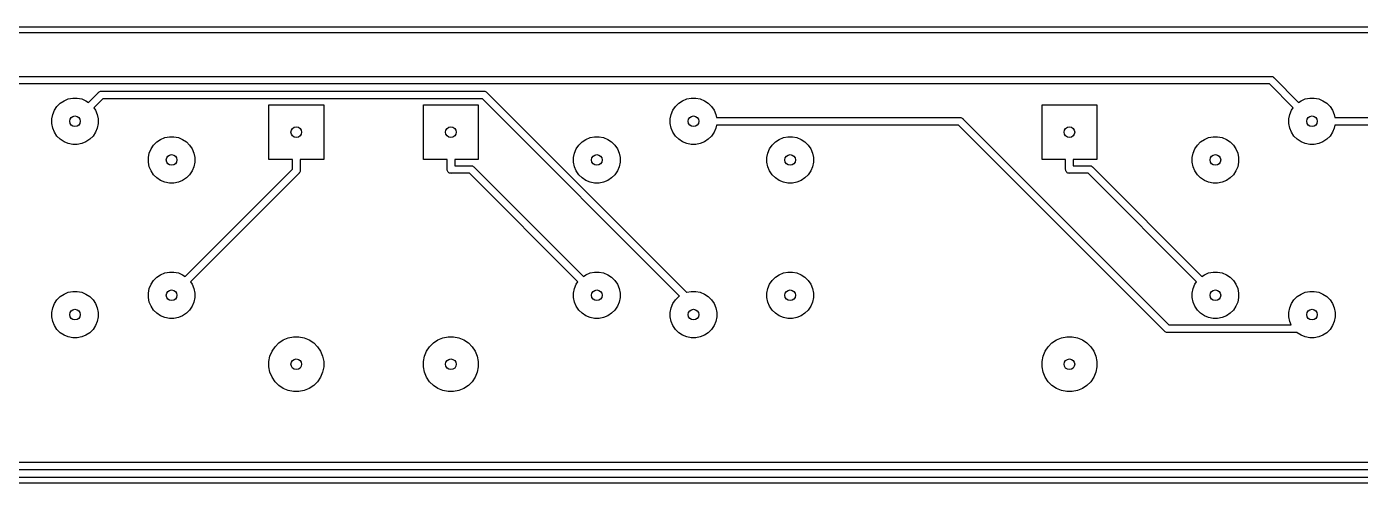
# Model space of a CAD drawing. Extents: x 17 to 176, y -177 to -9.
# Drawn here: x 74.45 to 118.27, y -176.63 to -161.63 of the extents above; entities that cross this region are included whole.
import ezdxf

# ---------------------------------------------------------------- set-up
doc = ezdxf.new("R2010")
doc.units = 0
doc.layers.add('BLACK', color=7, linetype='CONTINUOUS')

msp = doc.modelspace()

# ---------------------------------------------------------------- linework, layer by layer
at = {"layer": 'BLACK', "linetype": 'CONTINUOUS'}
for p, q in [((50.6066, -161.635), (142.182, -161.635)), ((142.187, -161.834), (50.5992, -161.834)), ((57.0775, -163.267), (115.326, -163.267)), ((115.326, -163.267), (115.333, -163.266)), ((115.333, -163.266), (115.339, -163.267)), ((115.339, -163.267), (115.339, -163.267)), ((115.339, -163.267), (115.357, -163.268)), ((115.357, -163.268), (115.381, -163.276)), ((115.381, -163.276), (115.402, -163.287)), ((115.402, -163.287), (115.421, -163.303)), ((115.421, -163.303), (115.425, -163.308)), ((115.425, -163.308), (116.239, -164.121)), ((115.281, -163.517), (57.1232, -163.517)), ((76.4854, -164.121), (76.8157, -163.791)), ((76.8157, -163.791), (76.8196, -163.786)), ((76.8196, -163.786), (76.8243, -163.782)), ((76.8243, -163.782), (76.8386, -163.77)), ((76.8243, -163.782), (76.8243, -163.782)), ((76.8386, -163.77), (76.8603, -163.759)), ((76.8603, -163.759), (76.8839, -163.751)), ((76.8839, -163.751), (76.9023, -163.75)), ((76.9023, -163.75), (76.9084, -163.749)), ((76.9023, -163.75), (76.9023, -163.75)), ((76.9084, -163.749), (76.9145, -163.75)), ((76.9145, -163.75), (89.4714, -163.75)), ((89.4714, -163.75), (89.4775, -163.749)), ((89.4775, -163.749), (89.4836, -163.75)), ((89.4836, -163.75), (89.4836, -163.75)), ((89.4836, -163.75), (89.502, -163.751)), ((89.502, -163.751), (89.5256, -163.759)), ((89.5256, -163.759), (89.5473, -163.77)), ((89.5473, -163.77), (89.5663, -163.786)), ((89.5663, -163.786), (89.5702, -163.791)), ((89.5702, -163.791), (96.1385, -170.359)), ((116.062, -164.298), (115.281, -163.517)), ((75.3667, -164.38), (75.4501, -164.255)), ((75.4501, -164.255), (75.5563, -164.149)), ((75.5563, -164.149), (75.6811, -164.066)), ((75.6811, -164.066), (75.8197, -164.008)), ((75.8197, -164.008), (75.9669, -163.979)), ((75.9669, -163.979), (76.117, -163.979)), ((76.117, -163.979), (76.2643, -164.008)), ((76.2643, -164.008), (76.4029, -164.066)), ((76.4029, -164.066), (76.4854, -164.121)), ((76.9602, -164), (76.6622, -164.298)), ((76.6622, -164.298), (76.7173, -164.38)), ((89.4257, -164), (76.9602, -164)), ((82.412, -166), (82.412, -164.2)), ((82.412, -164.2), (84.212, -164.2)), ((84.212, -164.2), (84.212, -166)), ((87.492, -166), (87.492, -164.2)), ((87.492, -164.2), (89.292, -164.2)), ((89.292, -164.2), (89.292, -166)), ((95.9056, -170.479), (89.4257, -164)), ((95.6867, -164.38), (95.7701, -164.255)), ((95.7701, -164.255), (95.8763, -164.149)), ((95.8763, -164.149), (96.0011, -164.066)), ((96.0011, -164.066), (96.1397, -164.008)), ((96.1397, -164.008), (96.2869, -163.979)), ((96.2869, -163.979), (96.437, -163.979)), ((96.437, -163.979), (96.5843, -164.008)), ((96.5843, -164.008), (96.7229, -164.066)), ((96.7229, -164.066), (96.8477, -164.149)), ((96.8477, -164.149), (96.9539, -164.255)), ((96.9539, -164.255), (97.0373, -164.38)), ((107.812, -166), (107.812, -164.2)), ((107.812, -164.2), (109.612, -164.2)), ((109.612, -164.2), (109.612, -166)), ((116.007, -164.38), (116.062, -164.298)), ((116.239, -164.121), (116.321, -164.066)), ((116.321, -164.066), (116.46, -164.008)), ((116.46, -164.008), (116.607, -163.979)), ((116.607, -163.979), (116.757, -163.979)), ((116.757, -163.979), (116.904, -164.008)), ((116.904, -164.008), (117.043, -164.066)), ((117.043, -164.066), (117.168, -164.149)), ((117.168, -164.149), (117.274, -164.255)), ((117.274, -164.255), (117.357, -164.38)), ((75.28, -164.666), (75.3093, -164.519)), ((75.28, -164.816), (75.28, -164.666)), ((75.3093, -164.519), (75.3667, -164.38)), ((76.7173, -164.38), (76.7747, -164.519)), ((76.7747, -164.519), (76.804, -164.666)), ((76.804, -164.666), (76.804, -164.816)), ((95.6, -164.666), (95.6293, -164.519)), ((95.6, -164.816), (95.6, -164.666)), ((95.6293, -164.519), (95.6867, -164.38)), ((97.0373, -164.38), (97.0947, -164.519)), ((97.0947, -164.519), (97.1141, -164.616)), ((97.1141, -164.616), (105.112, -164.616)), ((105.112, -164.616), (105.118, -164.615)), ((105.118, -164.615), (105.125, -164.616)), ((105.125, -164.616), (105.125, -164.616)), ((105.125, -164.616), (105.143, -164.618)), ((105.143, -164.618), (105.167, -164.625)), ((105.167, -164.625), (105.188, -164.637)), ((105.188, -164.637), (105.207, -164.652)), ((105.207, -164.652), (105.211, -164.657)), ((105.211, -164.657), (111.98, -171.426)), ((115.92, -164.666), (115.949, -164.519)), ((115.92, -164.816), (115.92, -164.666)), ((115.949, -164.519), (116.007, -164.38)), ((117.357, -164.38), (117.415, -164.519)), ((117.415, -164.519), (117.434, -164.616)), ((117.434, -164.616), (125.267, -164.616)), ((75.3093, -164.963), (75.28, -164.816)), ((75.3667, -165.102), (75.3093, -164.963)), ((75.4501, -165.227), (75.3667, -165.102)), ((76.7173, -165.102), (76.6339, -165.227)), ((76.7747, -164.963), (76.7173, -165.102)), ((76.804, -164.816), (76.7747, -164.963)), ((95.6293, -164.963), (95.6, -164.816)), ((95.6867, -165.102), (95.6293, -164.963)), ((95.7701, -165.227), (95.6867, -165.102)), ((97.0373, -165.102), (96.9539, -165.227)), ((97.0947, -164.963), (97.0373, -165.102)), ((97.1141, -164.866), (97.0947, -164.963)), ((105.067, -164.866), (97.1141, -164.866)), ((111.835, -171.635), (105.067, -164.866)), ((115.949, -164.963), (115.92, -164.816)), ((116.007, -165.102), (115.949, -164.963)), ((116.09, -165.227), (116.007, -165.102)), ((117.357, -165.102), (117.274, -165.227)), ((117.415, -164.963), (117.357, -165.102)), ((117.434, -164.866), (117.415, -164.963)), ((125.221, -164.866), (117.434, -164.866)), ((75.5563, -165.333), (75.4501, -165.227)), ((75.6811, -165.416), (75.5563, -165.333)), ((75.8197, -165.474), (75.6811, -165.416)), ((75.9669, -165.503), (75.8197, -165.474)), ((76.117, -165.503), (75.9669, -165.503)), ((76.2643, -165.474), (76.117, -165.503)), ((76.4029, -165.416), (76.2643, -165.474)), ((76.5277, -165.333), (76.4029, -165.416)), ((76.6339, -165.227), (76.5277, -165.333)), ((78.5417, -165.65), (78.6251, -165.525)), ((78.6251, -165.525), (78.7313, -165.419)), ((78.7313, -165.419), (78.8561, -165.336)), ((78.8561, -165.336), (78.9947, -165.278)), ((78.9947, -165.278), (79.1419, -165.249)), ((79.1419, -165.249), (79.2921, -165.249)), ((79.2921, -165.249), (79.4393, -165.278)), ((79.4393, -165.278), (79.5779, -165.336)), ((79.5779, -165.336), (79.7027, -165.419)), ((79.7027, -165.419), (79.8089, -165.525)), ((79.8089, -165.525), (79.8923, -165.65)), ((92.5117, -165.65), (92.5951, -165.525)), ((92.5951, -165.525), (92.7013, -165.419)), ((92.7013, -165.419), (92.8261, -165.336)), ((92.8261, -165.336), (92.9647, -165.278)), ((92.9647, -165.278), (93.1119, -165.249)), ((93.1119, -165.249), (93.2621, -165.249)), ((93.2621, -165.249), (93.4093, -165.278)), ((93.4093, -165.278), (93.5479, -165.336)), ((93.5479, -165.336), (93.6727, -165.419)), ((93.6727, -165.419), (93.7789, -165.525)), ((93.7789, -165.525), (93.8623, -165.65)), ((95.8763, -165.333), (95.7701, -165.227)), ((96.0011, -165.416), (95.8763, -165.333)), ((96.1397, -165.474), (96.0011, -165.416)), ((96.2869, -165.503), (96.1397, -165.474)), ((96.437, -165.503), (96.2869, -165.503)), ((96.5843, -165.474), (96.437, -165.503)), ((96.7229, -165.416), (96.5843, -165.474)), ((96.8477, -165.333), (96.7229, -165.416)), ((96.9539, -165.227), (96.8477, -165.333)), ((98.8617, -165.65), (98.9451, -165.525)), ((98.9451, -165.525), (99.0513, -165.419)), ((99.0513, -165.419), (99.1761, -165.336)), ((99.1761, -165.336), (99.3147, -165.278)), ((99.3147, -165.278), (99.462, -165.249)), ((99.462, -165.249), (99.612, -165.249)), ((99.612, -165.249), (99.7593, -165.278)), ((99.7593, -165.278), (99.8979, -165.336)), ((99.8979, -165.336), (100.023, -165.419)), ((100.023, -165.419), (100.129, -165.525)), ((100.129, -165.525), (100.212, -165.65)), ((112.832, -165.65), (112.915, -165.525)), ((112.915, -165.525), (113.021, -165.419)), ((113.021, -165.419), (113.146, -165.336)), ((113.146, -165.336), (113.285, -165.278)), ((113.285, -165.278), (113.432, -165.249)), ((113.432, -165.249), (113.582, -165.249)), ((113.582, -165.249), (113.729, -165.278)), ((113.729, -165.278), (113.868, -165.336)), ((113.868, -165.336), (113.993, -165.419)), ((113.993, -165.419), (114.099, -165.525)), ((114.099, -165.525), (114.182, -165.65)), ((116.196, -165.333), (116.09, -165.227)), ((116.321, -165.416), (116.196, -165.333)), ((116.46, -165.474), (116.321, -165.416)), ((116.607, -165.503), (116.46, -165.474)), ((116.757, -165.503), (116.607, -165.503)), ((116.904, -165.474), (116.757, -165.503)), ((117.043, -165.416), (116.904, -165.474)), ((117.168, -165.333), (117.043, -165.416)), ((117.274, -165.227), (117.168, -165.333)), ((78.455, -165.936), (78.4843, -165.789)), ((78.455, -166.086), (78.455, -165.936)), ((78.4843, -165.789), (78.5417, -165.65)), ((79.8923, -165.65), (79.9497, -165.789)), ((79.9497, -165.789), (79.979, -165.936)), ((79.979, -165.936), (79.979, -166.086)), ((83.187, -166), (82.412, -166)), ((83.187, -166.309), (83.187, -166)), ((84.212, -166), (83.437, -166)), ((83.437, -166), (83.437, -166.355)), ((88.267, -166), (87.492, -166)), ((88.267, -166.319), (88.267, -166)), ((89.292, -166), (88.517, -166)), ((88.517, -166), (88.517, -166.2)), ((92.425, -165.936), (92.4543, -165.789)), ((92.425, -166.086), (92.425, -165.936)), ((92.4543, -165.789), (92.5117, -165.65)), ((93.8623, -165.65), (93.9197, -165.789)), ((93.9197, -165.789), (93.949, -165.936)), ((93.949, -165.936), (93.949, -166.086)), ((98.775, -165.936), (98.8043, -165.789)), ((98.775, -166.086), (98.775, -165.936)), ((98.8043, -165.789), (98.8617, -165.65)), ((100.212, -165.65), (100.27, -165.789)), ((100.27, -165.789), (100.299, -165.936)), ((100.299, -165.936), (100.299, -166.086)), ((108.587, -166), (107.812, -166)), ((108.587, -166.319), (108.587, -166)), ((109.612, -166), (108.837, -166)), ((108.837, -166), (108.837, -166.2)), ((112.745, -165.936), (112.774, -165.789)), ((112.745, -166.086), (112.745, -165.936)), ((112.774, -165.789), (112.832, -165.65)), ((114.182, -165.65), (114.24, -165.789)), ((114.24, -165.789), (114.269, -165.936)), ((114.269, -165.936), (114.269, -166.086)), ((78.4843, -166.233), (78.455, -166.086)), ((78.5417, -166.372), (78.4843, -166.233)), ((78.6251, -166.497), (78.5417, -166.372)), ((79.6604, -169.836), (83.187, -166.309)), ((79.8923, -166.372), (79.8089, -166.497)), ((83.3961, -166.454), (79.8372, -170.013)), ((79.9497, -166.233), (79.8923, -166.372)), ((79.979, -166.086), (79.9497, -166.233)), ((83.4008, -166.45), (83.3961, -166.454)), ((83.4047, -166.445), (83.4008, -166.45)), ((83.4164, -166.431), (83.4047, -166.445)), ((83.4047, -166.445), (83.4047, -166.445)), ((83.4216, -166.421), (83.4164, -166.431)), ((83.428, -166.409), (83.4216, -166.421)), ((83.4352, -166.386), (83.428, -166.409)), ((83.437, -166.367), (83.4352, -166.386)), ((83.437, -166.355), (83.4376, -166.361)), ((83.4376, -166.361), (83.437, -166.367)), ((83.437, -166.367), (83.437, -166.367)), ((88.2664, -166.325), (88.267, -166.319)), ((88.2688, -166.35), (88.2664, -166.325)), ((88.276, -166.373), (88.2688, -166.35)), ((88.2876, -166.395), (88.276, -166.373)), ((88.3032, -166.414), (88.2876, -166.395)), ((88.3222, -166.43), (88.3032, -166.414)), ((88.3439, -166.441), (88.3222, -166.43)), ((88.3675, -166.448), (88.3439, -166.441)), ((88.3859, -166.45), (88.3675, -166.448)), ((88.392, -166.451), (88.3859, -166.45)), ((88.3859, -166.45), (88.3859, -166.45)), ((88.3981, -166.45), (88.392, -166.451)), ((89.0045, -166.45), (88.3981, -166.45)), ((88.517, -166.2), (89.0502, -166.2)), ((92.5668, -170.013), (89.0045, -166.45)), ((89.0502, -166.2), (89.0563, -166.2)), ((89.0563, -166.2), (89.0624, -166.2)), ((89.0624, -166.2), (89.0624, -166.2)), ((89.0624, -166.2), (89.0808, -166.202)), ((89.0808, -166.202), (89.1044, -166.209)), ((89.1044, -166.209), (89.1261, -166.221)), ((89.1261, -166.221), (89.1451, -166.236)), ((89.1451, -166.236), (89.149, -166.241)), ((89.149, -166.241), (92.7436, -169.836)), ((92.4543, -166.233), (92.425, -166.086)), ((92.5117, -166.372), (92.4543, -166.233)), ((92.5951, -166.497), (92.5117, -166.372)), ((93.8623, -166.372), (93.7789, -166.497)), ((93.9197, -166.233), (93.8623, -166.372)), ((93.949, -166.086), (93.9197, -166.233)), ((98.8043, -166.233), (98.775, -166.086)), ((98.8617, -166.372), (98.8043, -166.233)), ((98.9451, -166.497), (98.8617, -166.372)), ((100.212, -166.372), (100.129, -166.497)), ((100.27, -166.233), (100.212, -166.372)), ((100.299, -166.086), (100.27, -166.233)), ((108.586, -166.325), (108.587, -166.319)), ((108.589, -166.35), (108.586, -166.325)), ((108.596, -166.373), (108.589, -166.35)), ((108.608, -166.395), (108.596, -166.373)), ((108.623, -166.414), (108.608, -166.395)), ((108.642, -166.43), (108.623, -166.414)), ((108.664, -166.441), (108.642, -166.43)), ((108.687, -166.448), (108.664, -166.441)), ((108.706, -166.45), (108.687, -166.448)), ((108.712, -166.451), (108.706, -166.45)), ((108.706, -166.45), (108.706, -166.45)), ((108.718, -166.45), (108.712, -166.451)), ((109.325, -166.45), (108.718, -166.45)), ((108.837, -166.2), (109.37, -166.2)), ((112.887, -170.013), (109.325, -166.45)), ((109.37, -166.2), (109.376, -166.2)), ((109.376, -166.2), (109.382, -166.2)), ((109.382, -166.2), (109.382, -166.2)), ((109.382, -166.2), (109.401, -166.202)), ((109.401, -166.202), (109.424, -166.209)), ((109.424, -166.209), (109.446, -166.221)), ((109.446, -166.221), (109.465, -166.236)), ((109.465, -166.236), (109.469, -166.241)), ((109.469, -166.241), (113.064, -169.836)), ((112.774, -166.233), (112.745, -166.086)), ((112.832, -166.372), (112.774, -166.233)), ((112.915, -166.497), (112.832, -166.372)), ((114.182, -166.372), (114.099, -166.497)), ((114.24, -166.233), (114.182, -166.372)), ((114.269, -166.086), (114.24, -166.233)), ((78.7313, -166.603), (78.6251, -166.497)), ((78.8561, -166.686), (78.7313, -166.603)), ((78.9947, -166.744), (78.8561, -166.686)), ((79.1419, -166.773), (78.9947, -166.744)), ((79.2921, -166.773), (79.1419, -166.773)), ((79.4393, -166.744), (79.2921, -166.773)), ((79.5779, -166.686), (79.4393, -166.744)), ((79.7027, -166.603), (79.5779, -166.686)), ((79.8089, -166.497), (79.7027, -166.603)), ((92.7013, -166.603), (92.5951, -166.497)), ((92.8261, -166.686), (92.7013, -166.603)), ((92.9647, -166.744), (92.8261, -166.686)), ((93.1119, -166.773), (92.9647, -166.744)), ((93.2621, -166.773), (93.1119, -166.773)), ((93.4093, -166.744), (93.2621, -166.773)), ((93.5479, -166.686), (93.4093, -166.744)), ((93.6727, -166.603), (93.5479, -166.686)), ((93.7789, -166.497), (93.6727, -166.603)), ((99.0513, -166.603), (98.9451, -166.497)), ((99.1761, -166.686), (99.0513, -166.603)), ((99.3147, -166.744), (99.1761, -166.686)), ((99.462, -166.773), (99.3147, -166.744)), ((99.612, -166.773), (99.462, -166.773)), ((99.7593, -166.744), (99.612, -166.773)), ((99.8979, -166.686), (99.7593, -166.744)), ((100.023, -166.603), (99.8979, -166.686)), ((100.129, -166.497), (100.023, -166.603)), ((113.021, -166.603), (112.915, -166.497)), ((113.146, -166.686), (113.021, -166.603)), ((113.285, -166.744), (113.146, -166.686)), ((113.432, -166.773), (113.285, -166.744)), ((113.582, -166.773), (113.432, -166.773)), ((113.729, -166.744), (113.582, -166.773)), ((113.868, -166.686), (113.729, -166.744)), ((113.993, -166.603), (113.868, -166.686)), ((114.099, -166.497), (113.993, -166.603)), ((78.5417, -170.095), (78.6251, -169.97)), ((78.6251, -169.97), (78.7313, -169.864)), ((78.7313, -169.864), (78.8561, -169.781)), ((78.8561, -169.781), (78.9947, -169.723)), ((78.9947, -169.723), (79.1419, -169.694)), ((79.1419, -169.694), (79.2921, -169.694)), ((79.2921, -169.694), (79.4393, -169.723)), ((79.4393, -169.723), (79.5779, -169.781)), ((79.5779, -169.781), (79.6604, -169.836)), ((92.7436, -169.836), (92.8261, -169.781)), ((92.8261, -169.781), (92.9647, -169.723)), ((92.9647, -169.723), (93.1119, -169.694)), ((93.1119, -169.694), (93.2621, -169.694)), ((93.2621, -169.694), (93.4093, -169.723)), ((93.4093, -169.723), (93.5479, -169.781)), ((93.5479, -169.781), (93.6727, -169.864)), ((93.6727, -169.864), (93.7789, -169.97)), ((93.7789, -169.97), (93.8623, -170.095)), ((98.8617, -170.095), (98.9451, -169.97)), ((98.9451, -169.97), (99.0513, -169.864)), ((99.0513, -169.864), (99.1761, -169.781)), ((99.1761, -169.781), (99.3147, -169.723)), ((99.3147, -169.723), (99.462, -169.694)), ((99.462, -169.694), (99.612, -169.694)), ((99.612, -169.694), (99.7593, -169.723)), ((99.7593, -169.723), (99.8979, -169.781)), ((99.8979, -169.781), (100.023, -169.864)), ((100.023, -169.864), (100.129, -169.97)), ((100.129, -169.97), (100.212, -170.095)), ((113.064, -169.836), (113.146, -169.781)), ((113.146, -169.781), (113.285, -169.723)), ((113.285, -169.723), (113.432, -169.694)), ((113.432, -169.694), (113.582, -169.694)), ((113.582, -169.694), (113.729, -169.723)), ((113.729, -169.723), (113.868, -169.781)), ((113.868, -169.781), (113.993, -169.864)), ((113.993, -169.864), (114.099, -169.97)), ((114.099, -169.97), (114.182, -170.095)), ((75.5563, -170.499), (75.6811, -170.416)), ((75.6811, -170.416), (75.8197, -170.358)), ((75.8197, -170.358), (75.9669, -170.329)), ((75.9669, -170.329), (76.117, -170.329)), ((76.117, -170.329), (76.2643, -170.358)), ((76.2643, -170.358), (76.4029, -170.416)), ((76.4029, -170.416), (76.5277, -170.499)), ((78.455, -170.381), (78.4843, -170.234)), ((78.455, -170.531), (78.455, -170.381)), ((78.4843, -170.234), (78.5417, -170.095)), ((79.8372, -170.013), (79.8923, -170.095)), ((79.8923, -170.095), (79.9497, -170.234)), ((79.9497, -170.234), (79.979, -170.381)), ((79.979, -170.381), (79.979, -170.531)), ((92.425, -170.381), (92.4543, -170.234)), ((92.425, -170.531), (92.425, -170.381)), ((92.4543, -170.234), (92.5117, -170.095)), ((92.5117, -170.095), (92.5668, -170.013)), ((93.8623, -170.095), (93.9197, -170.234)), ((93.9197, -170.234), (93.949, -170.381)), ((93.949, -170.381), (93.949, -170.531)), ((96.1385, -170.359), (96.1397, -170.358)), ((96.1397, -170.358), (96.2869, -170.329)), ((96.2869, -170.329), (96.437, -170.329)), ((96.437, -170.329), (96.5843, -170.358)), ((96.5843, -170.358), (96.7229, -170.416)), ((96.7229, -170.416), (96.8477, -170.499)), ((98.775, -170.381), (98.8043, -170.234)), ((98.775, -170.531), (98.775, -170.381)), ((98.8043, -170.234), (98.8617, -170.095)), ((100.212, -170.095), (100.27, -170.234)), ((100.27, -170.234), (100.299, -170.381)), ((100.299, -170.381), (100.299, -170.531)), ((112.745, -170.381), (112.774, -170.234)), ((112.745, -170.531), (112.745, -170.381)), ((112.774, -170.234), (112.832, -170.095)), ((112.832, -170.095), (112.887, -170.013)), ((114.182, -170.095), (114.24, -170.234)), ((114.24, -170.234), (114.269, -170.381)), ((114.269, -170.381), (114.269, -170.531)), ((116.196, -170.499), (116.321, -170.416)), ((116.321, -170.416), (116.46, -170.358)), ((116.46, -170.358), (116.607, -170.329)), ((116.607, -170.329), (116.757, -170.329)), ((116.757, -170.329), (116.904, -170.358)), ((116.904, -170.358), (117.043, -170.416)), ((117.043, -170.416), (117.168, -170.499)), ((75.28, -171.016), (75.3093, -170.869)), ((75.3093, -170.869), (75.3667, -170.73)), ((75.3667, -170.73), (75.4501, -170.605)), ((75.4501, -170.605), (75.5563, -170.499)), ((76.5277, -170.499), (76.6339, -170.605)), ((76.6339, -170.605), (76.7173, -170.73)), ((76.7173, -170.73), (76.7747, -170.869)), ((76.7747, -170.869), (76.804, -171.016)), ((78.4843, -170.678), (78.455, -170.531)), ((78.5417, -170.817), (78.4843, -170.678)), ((78.6251, -170.942), (78.5417, -170.817)), ((79.8923, -170.817), (79.8089, -170.942)), ((79.9497, -170.678), (79.8923, -170.817)), ((79.979, -170.531), (79.9497, -170.678)), ((92.4543, -170.678), (92.425, -170.531)), ((92.5117, -170.817), (92.4543, -170.678)), ((92.5951, -170.942), (92.5117, -170.817)), ((93.8623, -170.817), (93.7789, -170.942)), ((93.9197, -170.678), (93.8623, -170.817)), ((93.949, -170.531), (93.9197, -170.678)), ((95.6, -171.016), (95.6293, -170.869)), ((95.6293, -170.869), (95.6867, -170.73)), ((95.6867, -170.73), (95.7701, -170.605)), ((95.7701, -170.605), (95.8763, -170.499)), ((95.8763, -170.499), (95.9056, -170.479)), ((96.8477, -170.499), (96.9539, -170.605)), ((96.9539, -170.605), (97.0373, -170.73)), ((97.0373, -170.73), (97.0947, -170.869)), ((97.0947, -170.869), (97.124, -171.016)), ((98.8043, -170.678), (98.775, -170.531)), ((98.8617, -170.817), (98.8043, -170.678)), ((98.9451, -170.942), (98.8617, -170.817)), ((100.212, -170.817), (100.129, -170.942)), ((100.27, -170.678), (100.212, -170.817)), ((100.299, -170.531), (100.27, -170.678)), ((112.774, -170.678), (112.745, -170.531)), ((112.832, -170.817), (112.774, -170.678)), ((112.915, -170.942), (112.832, -170.817)), ((114.182, -170.817), (114.099, -170.942)), ((114.24, -170.678), (114.182, -170.817)), ((114.269, -170.531), (114.24, -170.678)), ((115.92, -171.016), (115.949, -170.869)), ((115.949, -170.869), (116.007, -170.73)), ((116.007, -170.73), (116.09, -170.605)), ((116.09, -170.605), (116.196, -170.499)), ((117.168, -170.499), (117.274, -170.605)), ((117.274, -170.605), (117.357, -170.73)), ((117.357, -170.73), (117.415, -170.869)), ((117.415, -170.869), (117.444, -171.016)), ((75.28, -171.166), (75.28, -171.016)), ((75.3093, -171.313), (75.28, -171.166)), ((75.3667, -171.452), (75.3093, -171.313)), ((76.7747, -171.313), (76.7173, -171.452)), ((76.804, -171.166), (76.7747, -171.313)), ((76.804, -171.016), (76.804, -171.166)), ((78.7313, -171.048), (78.6251, -170.942)), ((78.8561, -171.131), (78.7313, -171.048)), ((78.9947, -171.189), (78.8561, -171.131)), ((79.1419, -171.218), (78.9947, -171.189)), ((79.2921, -171.218), (79.1419, -171.218)), ((79.4393, -171.189), (79.2921, -171.218)), ((79.5779, -171.131), (79.4393, -171.189)), ((79.7027, -171.048), (79.5779, -171.131)), ((79.8089, -170.942), (79.7027, -171.048)), ((92.7013, -171.048), (92.5951, -170.942)), ((92.8261, -171.131), (92.7013, -171.048)), ((92.9647, -171.189), (92.8261, -171.131)), ((93.1119, -171.218), (92.9647, -171.189)), ((93.2621, -171.218), (93.1119, -171.218)), ((93.4093, -171.189), (93.2621, -171.218)), ((93.5479, -171.131), (93.4093, -171.189)), ((93.6727, -171.048), (93.5479, -171.131)), ((93.7789, -170.942), (93.6727, -171.048)), ((95.6, -171.166), (95.6, -171.016)), ((95.6293, -171.313), (95.6, -171.166)), ((95.6867, -171.452), (95.6293, -171.313)), ((97.0947, -171.313), (97.0373, -171.452)), ((97.124, -171.166), (97.0947, -171.313)), ((97.124, -171.016), (97.124, -171.166)), ((99.0513, -171.048), (98.9451, -170.942)), ((99.1761, -171.131), (99.0513, -171.048)), ((99.3147, -171.189), (99.1761, -171.131)), ((99.462, -171.218), (99.3147, -171.189)), ((99.612, -171.218), (99.462, -171.218)), ((99.7593, -171.189), (99.612, -171.218)), ((99.8979, -171.131), (99.7593, -171.189)), ((100.023, -171.048), (99.8979, -171.131)), ((100.129, -170.942), (100.023, -171.048)), ((113.021, -171.048), (112.915, -170.942)), ((113.146, -171.131), (113.021, -171.048)), ((113.285, -171.189), (113.146, -171.131)), ((113.432, -171.218), (113.285, -171.189)), ((113.582, -171.218), (113.432, -171.218)), ((113.729, -171.189), (113.582, -171.218)), ((113.868, -171.131), (113.729, -171.189)), ((113.993, -171.048), (113.868, -171.131)), ((114.099, -170.942), (113.993, -171.048)), ((115.92, -171.166), (115.92, -171.016)), ((115.949, -171.313), (115.92, -171.166)), ((115.996, -171.426), (115.949, -171.313)), ((117.415, -171.313), (117.357, -171.452)), ((117.444, -171.166), (117.415, -171.313)), ((117.444, -171.016), (117.444, -171.166)), ((75.4501, -171.577), (75.3667, -171.452)), ((75.5563, -171.683), (75.4501, -171.577)), ((75.6811, -171.766), (75.5563, -171.683)), ((76.5277, -171.683), (76.4029, -171.766)), ((76.6339, -171.577), (76.5277, -171.683)), ((76.7173, -171.452), (76.6339, -171.577)), ((95.7701, -171.577), (95.6867, -171.452)), ((95.8763, -171.683), (95.7701, -171.577)), ((96.0011, -171.766), (95.8763, -171.683)), ((96.8477, -171.683), (96.7229, -171.766)), ((96.9539, -171.577), (96.8477, -171.683)), ((97.0373, -171.452), (96.9539, -171.577)), ((111.839, -171.639), (111.835, -171.635)), ((111.844, -171.643), (111.839, -171.639)), ((111.858, -171.655), (111.844, -171.643)), ((111.877, -171.665), (111.858, -171.655)), ((111.88, -171.667), (111.877, -171.665)), ((111.904, -171.674), (111.88, -171.667)), ((111.922, -171.676), (111.904, -171.674)), ((111.928, -171.676), (111.922, -171.676)), ((111.922, -171.676), (111.922, -171.676)), ((111.934, -171.676), (111.928, -171.676)), ((116.189, -171.676), (111.934, -171.676)), ((111.98, -171.426), (115.996, -171.426)), ((116.196, -171.683), (116.189, -171.676)), ((116.321, -171.766), (116.196, -171.683)), ((117.168, -171.683), (117.043, -171.766)), ((117.274, -171.577), (117.168, -171.683)), ((117.357, -171.452), (117.274, -171.577)), ((75.8197, -171.824), (75.6811, -171.766)), ((75.9669, -171.853), (75.8197, -171.824)), ((76.117, -171.853), (75.9669, -171.853)), ((76.2643, -171.824), (76.117, -171.853)), ((76.4029, -171.766), (76.2643, -171.824)), ((82.5144, -172.294), (82.6129, -172.146)), ((82.6129, -172.146), (82.7383, -172.021)), ((82.7383, -172.021), (82.8857, -171.922)), ((82.8857, -171.922), (83.0495, -171.855)), ((83.0495, -171.855), (83.2234, -171.82)), ((83.2234, -171.82), (83.4006, -171.82)), ((83.4006, -171.82), (83.5745, -171.855)), ((83.5745, -171.855), (83.7383, -171.922)), ((83.7383, -171.922), (83.8857, -172.021)), ((83.8857, -172.021), (84.0111, -172.146)), ((84.0111, -172.146), (84.1096, -172.294)), ((87.5944, -172.294), (87.6929, -172.146)), ((87.6929, -172.146), (87.8183, -172.021)), ((87.8183, -172.021), (87.9657, -171.922)), ((87.9657, -171.922), (88.1295, -171.855)), ((88.1295, -171.855), (88.3034, -171.82)), ((88.3034, -171.82), (88.4806, -171.82)), ((88.4806, -171.82), (88.6545, -171.855)), ((88.6545, -171.855), (88.8183, -171.922)), ((88.8183, -171.922), (88.9657, -172.021)), ((88.9657, -172.021), (89.0911, -172.146)), ((89.0911, -172.146), (89.1896, -172.294)), ((96.1397, -171.824), (96.0011, -171.766)), ((96.2869, -171.853), (96.1397, -171.824)), ((96.437, -171.853), (96.2869, -171.853)), ((96.5843, -171.824), (96.437, -171.853)), ((96.7229, -171.766), (96.5843, -171.824)), ((107.914, -172.294), (108.013, -172.146)), ((108.013, -172.146), (108.138, -172.021)), ((108.138, -172.021), (108.286, -171.922)), ((108.286, -171.922), (108.449, -171.855)), ((108.449, -171.855), (108.623, -171.82)), ((108.623, -171.82), (108.801, -171.82)), ((108.801, -171.82), (108.975, -171.855)), ((108.975, -171.855), (109.138, -171.922)), ((109.138, -171.922), (109.286, -172.021)), ((109.286, -172.021), (109.411, -172.146)), ((109.411, -172.146), (109.51, -172.294)), ((116.46, -171.824), (116.321, -171.766)), ((116.607, -171.853), (116.46, -171.824)), ((116.757, -171.853), (116.607, -171.853)), ((116.904, -171.824), (116.757, -171.853)), ((117.043, -171.766), (116.904, -171.824)), ((82.412, -172.631), (82.4466, -172.457)), ((82.412, -172.809), (82.412, -172.631)), ((82.4466, -172.457), (82.5144, -172.294)), ((84.1096, -172.294), (84.1774, -172.457)), ((84.1774, -172.457), (84.212, -172.631)), ((84.212, -172.631), (84.212, -172.809)), ((87.492, -172.631), (87.5266, -172.457)), ((87.492, -172.809), (87.492, -172.631)), ((87.5266, -172.457), (87.5944, -172.294)), ((89.1896, -172.294), (89.2574, -172.457)), ((89.2574, -172.457), (89.292, -172.631)), ((89.292, -172.631), (89.292, -172.809)), ((107.812, -172.631), (107.847, -172.457)), ((107.812, -172.809), (107.812, -172.631)), ((107.847, -172.457), (107.914, -172.294)), ((109.51, -172.294), (109.577, -172.457)), ((109.577, -172.457), (109.612, -172.631)), ((109.612, -172.631), (109.612, -172.809)), ((82.4466, -172.983), (82.412, -172.809)), ((82.5144, -173.146), (82.4466, -172.983)), ((84.1774, -172.983), (84.1096, -173.146)), ((84.212, -172.809), (84.1774, -172.983)), ((87.5266, -172.983), (87.492, -172.809)), ((87.5944, -173.146), (87.5266, -172.983)), ((89.2574, -172.983), (89.1896, -173.146)), ((89.292, -172.809), (89.2574, -172.983)), ((107.847, -172.983), (107.812, -172.809)), ((107.914, -173.146), (107.847, -172.983)), ((109.577, -172.983), (109.51, -173.146)), ((109.612, -172.809), (109.577, -172.983)), ((82.6129, -173.294), (82.5144, -173.146)), ((82.7383, -173.419), (82.6129, -173.294)), ((82.8857, -173.518), (82.7383, -173.419)), ((83.8857, -173.419), (83.7383, -173.518)), ((84.0111, -173.294), (83.8857, -173.419)), ((84.1096, -173.146), (84.0111, -173.294)), ((87.6929, -173.294), (87.5944, -173.146)), ((87.8183, -173.419), (87.6929, -173.294)), ((87.9657, -173.518), (87.8183, -173.419)), ((88.9657, -173.419), (88.8183, -173.518)), ((89.0911, -173.294), (88.9657, -173.419)), ((89.1896, -173.146), (89.0911, -173.294)), ((108.013, -173.294), (107.914, -173.146)), ((108.138, -173.419), (108.013, -173.294)), ((108.286, -173.518), (108.138, -173.419)), ((109.286, -173.419), (109.138, -173.518)), ((109.411, -173.294), (109.286, -173.419)), ((109.51, -173.146), (109.411, -173.294)), ((83.0495, -173.585), (82.8857, -173.518)), ((83.2234, -173.62), (83.0495, -173.585)), ((83.4006, -173.62), (83.2234, -173.62)), ((83.5745, -173.585), (83.4006, -173.62)), ((83.7383, -173.518), (83.5745, -173.585)), ((88.1295, -173.585), (87.9657, -173.518)), ((88.3034, -173.62), (88.1295, -173.585)), ((88.4806, -173.62), (88.3034, -173.62)), ((88.6545, -173.585), (88.4806, -173.62)), ((88.8183, -173.518), (88.6545, -173.585)), ((108.449, -173.585), (108.286, -173.518)), ((108.623, -173.62), (108.449, -173.585)), ((108.801, -173.62), (108.623, -173.62)), ((108.975, -173.585), (108.801, -173.62)), ((109.138, -173.518), (108.975, -173.585)), ((47.2447, -175.94), (150.156, -175.94)), ((17.8166, -176.43), (174.972, -176.43)), ((150.201, -176.19), (47.199, -176.19)), ((174.979, -176.63), (17.8068, -176.63))]:
    msp.add_line(p, q, dxfattribs=at)
at = {"layer": 'BLACK'}
for centre in [(76.042, -164.741), (76.042, -164.741), (96.362, -164.741), (96.362, -164.741), (116.682, -164.741), (116.682, -164.741), (83.312, -165.1), (83.312, -165.1), (88.392, -165.1), (88.392, -165.1), (108.712, -165.1), (108.712, -165.1), (79.217, -166.011), (79.217, -166.011), (93.187, -166.011), (93.187, -166.011), (99.537, -166.011), (99.537, -166.011), (113.507, -166.011), (113.507, -166.011), (79.217, -170.456), (79.217, -170.456), (93.187, -170.456), (93.187, -170.456), (99.537, -170.456), (99.537, -170.456), (113.507, -170.456), (113.507, -170.456), (76.042, -171.091), (76.042, -171.091), (96.362, -171.091), (96.362, -171.091), (116.682, -171.091), (116.682, -171.091), (83.312, -172.72), (83.312, -172.72), (88.392, -172.72), (88.392, -172.72), (108.712, -172.72), (108.712, -172.72)]:
    msp.add_circle(centre, 0.175, dxfattribs=at)

doc.saveas('drawing.dxf')
